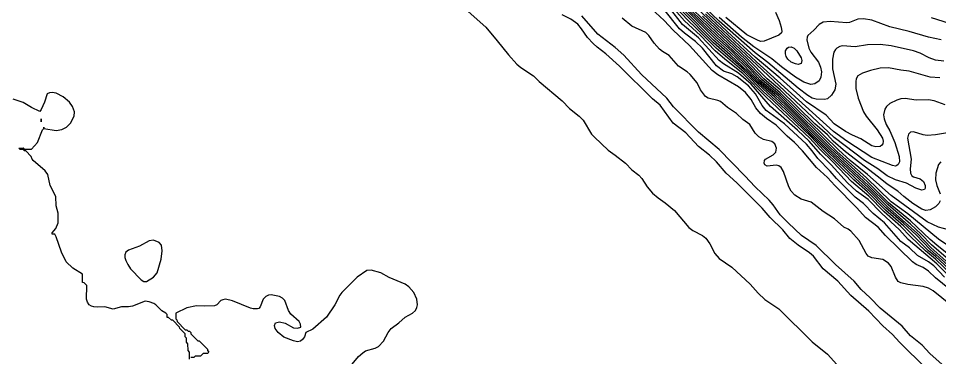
# Model space of a CAD drawing. Extents: x 474277 to 475042, y 254928 to 255625.
# Drawn here: x 474837.5 to 474888.4, y 255274.9 to 255293.6 of the extents above; entities that cross this region are included whole.
import ezdxf

# ---------------------------------------------------------------- set-up
doc = ezdxf.new("R2010")
doc.units = 0
doc.header["$MEASUREMENT"] = 0
doc.layers.add('BaseMapV2_DTM_export_MonNov09090547073261 — entities', color=1, linetype='CONTINUOUS')

msp = doc.modelspace()

# ---------------------------------------------------------------- linework, layer by layer
at = {"layer": 'BaseMapV2_DTM_export_MonNov09090547073261 — entities', "color": 15, "linetype": 'Continuous', "true_color": 0xb7484b}
for points in [[(474889.196, 255287.34, 89), (474888.2, 255287.172, 89), (474887.74, 255287.141, 89), (474887.51, 255287.171, 89), (474886.973, 255287.33, 89), (474886.819, 255287.325, 89), (474886.695, 255287.21, 89), (474886.642, 255286.98, 89), (474886.853, 255285.83, 89), (474886.791, 255285.293, 89), (474886.808, 255285.063, 89), (474886.889, 255284.91, 89), (474886.973, 255284.844, 89), (474887.356, 255284.748, 89), (474887.531, 255284.603, 89), (474887.63, 255284.373, 89), (474887.628, 255284.22, 89), (474887.586, 255284.143, 89), (474887.433, 255284.107, 89), (474887.113, 255284.22, 89), (474886.589, 255284.511, 89), (474885.976, 255284.689, 89), (474885.516, 255284.914, 89), (474885.014, 255285.293, 89), (474884.279, 255285.753, 89), (474882.602, 255287.029, 89), (474876.505, 255292.731, 89), (474874.015, 255295.135, 89)], [(474888.43, 255290.318, 89.5), (474887.893, 255290.36, 89.5), (474886.743, 255290.685, 89.5), (474886.283, 255290.742, 89.5), (474885.593, 255290.878, 89.5), (474885.133, 255290.86, 89.5), (474884.605, 255290.737, 89.5), (474884.152, 255290.584, 89.5), (474883.902, 255290.43, 89.5), (474883.811, 255290.277, 89.5), (474883.783, 255290.124, 89.5), (474883.793, 255289.74, 89.5), (474883.924, 255289.204, 89.5), (474884.223, 255288.437, 89.5), (474884.358, 255288.207, 89.5), (474884.979, 255287.444, 89.5), (474885.258, 255286.98, 89.5), (474885.3, 255286.827, 89.5), (474885.286, 255286.679, 89.5), (474885.233, 255286.597, 89.5), (474885.133, 255286.532, 89.5), (474884.903, 255286.509, 89.5), (474884.673, 255286.574, 89.5), (474884.059, 255286.955, 89.5), (474883.599, 255287.15, 89.5), (474883.224, 255287.363, 89.5), (474882.602, 255287.788, 89.5), (474882.142, 255288.255, 89.5), (474881.069, 255288.996, 89.5), (474879.612, 255290.311, 89.5), (474878.232, 255291.474, 89.5), (474876.698, 255292.862, 89.5), (474874.168, 255295.277, 89.5)], [(474888.66, 255291.246, 89.75), (474888.2, 255291.303, 89.75), (474887.846, 255291.427, 89.75), (474887.356, 255291.685, 89.75), (474886.973, 255291.808, 89.75), (474885.746, 255292.097, 89.75), (474885.133, 255292.166, 89.75), (474884.442, 255292.154, 89.75), (474883.752, 255292.036, 89.75), (474883.062, 255292.083, 89.75), (474882.909, 255292.051, 89.75), (474882.747, 255291.964, 89.75), (474882.664, 255291.887, 89.75), (474882.573, 255291.734, 89.75), (474882.497, 255291.351, 89.75), (474882.497, 255290.814, 89.75), (474882.677, 255289.97, 89.75), (474882.624, 255289.664, 89.75), (474882.449, 255289.374, 89.75), (474882.219, 255289.16, 89.75), (474882.066, 255289.118, 89.75), (474881.605, 255289.136, 89.75), (474881.375, 255289.193, 89.75), (474881.145, 255289.339, 89.75), (474880.609, 255289.755, 89.75), (474878.922, 255291.179, 89.75), (474878.232, 255291.704, 89.75), (474876.238, 255293.456, 89.75), (474874.245, 255295.362, 89.75)], [(474889.733, 255280.482, 88.25), (474888.353, 255281.415, 88.25), (474886.666, 255282.803, 88.25), (474885.746, 255283.478, 88.25), (474884.366, 255284.819, 88.25), (474882.756, 255286.239, 88.25), (474879.612, 255289.358, 88.25), (474878.615, 255290.213, 88.25), (474877.618, 255291.261, 88.25), (474876.085, 255292.699, 88.25), (474873.861, 255294.861, 88.25)], [(474889.196, 255281.853, 88.5), (474888.353, 255282.062, 88.5), (474887.74, 255282.357, 88.5), (474885.746, 255283.816, 88.5), (474884.442, 255284.985, 88.5), (474883.484, 255285.753, 88.5), (474882.832, 255286.34, 88.5), (474879.612, 255289.499, 88.5), (474878.71, 255290.277, 88.5), (474877.673, 255291.351, 88.5), (474876.123, 255292.807, 88.5), (474873.938, 255294.93, 88.5)], [(474888.966, 255278.648, 86), (474888.2, 255279.278, 86), (474887.816, 255279.638, 86), (474887.51, 255279.84, 86), (474887.126, 255280.013, 86), (474886.928, 255280.156, 86), (474885.439, 255281.613, 86), (474885.017, 255282.073, 86), (474884.321, 255282.609, 86), (474883.855, 255283.146, 86), (474882.623, 255284.373, 86), (474882.219, 255284.812, 86), (474881.619, 255285.37, 86), (474880.846, 255286.29, 86), (474880.402, 255286.75, 86), (474879.995, 255287.102, 86), (474879.382, 255287.714, 86), (474878.845, 255288.08, 86), (474878.529, 255288.36, 86), (474878.262, 255288.667, 86), (474878.001, 255289.127, 86), (474877.695, 255289.505, 86), (474877.312, 255289.834, 86), (474876.161, 255290.484, 86), (474875.855, 255290.734, 86), (474874.604, 255292.117, 86), (474873.694, 255292.961, 86), (474873.191, 255293.498, 86), (474872.481, 255294.155, 86)], [(474888.696, 255279.312, 86.25), (474888.099, 255279.926, 86.25), (474887.816, 255280.151, 86.25), (474887.203, 255280.513, 86.25), (474886.753, 255280.923, 86.25), (474886.283, 255281.286, 86.25), (474885.378, 255282.303, 86.25), (474884.749, 255282.827, 86.25), (474884.216, 255283.376, 86.25), (474883.752, 255283.731, 86.25), (474882.715, 255284.756, 86.25), (474882.372, 255285.159, 86.25), (474881.682, 255285.869, 86.25), (474881.375, 255286.295, 86.25), (474881.069, 255286.653, 86.25), (474879.842, 255287.776, 86.25), (474878.837, 255288.514, 86.25), (474878.615, 255288.793, 86.25), (474878.238, 255289.434, 86.25), (474877.848, 255289.883, 86.25), (474877.235, 255290.372, 86.25), (474876.928, 255290.536, 86.25), (474876.468, 255290.694, 86.25), (474876.085, 255290.984, 86.25), (474875.318, 255291.957, 86.25), (474874.935, 255292.329, 86.25), (474874.321, 255292.786, 86.25), (474874.044, 255293.037, 86.25), (474873.176, 255294.111, 86.25)], [(474888.925, 255279.389, 86.5), (474888.276, 255280.043, 86.5), (474886.688, 255281.383, 86.5), (474886.198, 255281.919, 86.5), (474885.211, 255282.84, 86.5), (474884.47, 255283.606, 86.5), (474883.829, 255284.062, 86.5), (474883.332, 255284.526, 86.5), (474882.423, 255285.523, 86.5), (474881.836, 255286.109, 86.5), (474881.211, 255286.827, 86.5), (474880.562, 255287.44, 86.5), (474879.075, 255288.737, 86.5), (474878.002, 255289.967, 86.5), (474877.312, 255290.581, 86.5), (474876.468, 255291.1, 86.5), (474876.238, 255291.279, 86.5), (474875.088, 255292.533, 86.5), (474874.201, 255293.267, 86.5), (474873.483, 255294.188, 86.5)], [(474889.12, 255279.41, 86.75), (474888.2, 255280.3, 86.75), (474887.641, 255280.769, 86.75), (474886.819, 255281.553, 86.75), (474886.283, 255282.114, 86.75), (474885.363, 255282.926, 86.75), (474884.519, 255283.792, 86.75), (474883.549, 255284.603, 86.75), (474882.524, 255285.677, 86.75), (474881.836, 255286.341, 86.75), (474881.248, 255286.98, 86.75), (474878.845, 255289.241, 86.75), (474877.542, 255290.565, 86.75), (474876.545, 255291.351, 86.75), (474876.008, 255291.822, 86.75), (474875.207, 255292.654, 86.75), (474874.321, 255293.476, 86.75), (474873.62, 255294.264, 86.75)], [(474888.938, 255279.772, 87), (474888.2, 255280.452, 87), (474887.816, 255280.76, 87), (474886.43, 255282.149, 87), (474885.439, 255283.017, 87), (474884.442, 255284.028, 87), (474883.681, 255284.68, 87), (474882.042, 255286.29, 87), (474881.299, 255287.072, 87), (474879.229, 255289.065, 87), (474878.692, 255289.543, 87), (474877.618, 255290.633, 87), (474876.07, 255291.964, 87), (474874.935, 255293.112, 87), (474874.515, 255293.498, 87), (474873.785, 255294.265, 87)], [(474889.86, 255279.466, 87.75), (474887.97, 255281.088, 87.75), (474887.398, 255281.689, 87.75), (474886.819, 255282.236, 87.75), (474885.57, 255283.3, 87.75), (474884.519, 255284.354, 87.75), (474882.347, 255286.367, 87.75), (474879.919, 255288.808, 87.75), (474879.305, 255289.39, 87.75), (474878.442, 255290.124, 87.75), (474877.618, 255291, 87.75), (474876.852, 255291.738, 87.75), (474876.008, 255292.482, 87.75), (474874.373, 255294.111, 87.75)], [(474889.018, 255280.463, 88), (474888.261, 255281.076, 88), (474887.893, 255281.393, 88), (474886.819, 255282.427, 88), (474885.593, 255283.424, 88), (474884.442, 255284.574, 88), (474882.4, 255286.443, 88), (474879.535, 255289.303, 88), (474878.486, 255290.2, 88), (474877.925, 255290.821, 88), (474876.928, 255291.799, 88), (474876.085, 255292.553, 88), (474874.398, 255294.214, 88)], [(474862.36, 255293.987, 85.25), (474863.329, 255293.114, 85.25), (474863.97, 255292.374, 85.25), (474864.583, 255291.595, 85.25), (474865.043, 255291.082, 85.25), (474865.273, 255290.893, 85.25), (474865.975, 255290.43, 85.25), (474866.289, 255290.124, 85.25), (474867.563, 255289.05, 85.25), (474867.957, 255288.621, 85.25), (474868.503, 255288.207, 85.25), (474868.712, 255287.977, 85.25), (474869.184, 255287.211, 85.25), (474869.337, 255287.04, 85.25), (474870.104, 255286.322, 85.25), (474870.487, 255286.058, 85.25), (474871.054, 255285.6, 85.25), (474871.408, 255285.239, 85.25), (474871.791, 255284.946, 85.25), (474871.963, 255284.756, 85.25), (474872.263, 255284.296, 85.25), (474872.558, 255283.943, 85.25), (474872.855, 255283.683, 85.25), (474873.248, 255283.409, 85.25), (474873.764, 255282.993, 85.25), (474874.551, 255282.048, 85.25), (474874.781, 255281.881, 85.25), (474875.318, 255281.601, 85.25), (474875.503, 255281.459, 85.25), (474875.715, 255281.153, 85.25), (474876.003, 255280.616, 85.25), (474876.238, 255280.347, 85.25), (474876.928, 255279.867, 85.25), (474877.953, 255278.929, 85.25), (474878.385, 255278.425, 85.25), (474878.768, 255278.082, 85.25), (474879.543, 255277.549, 85.25), (474881.375, 255275.738, 85.25), (474882.219, 255275.055, 85.25), (474882.74, 255274.482, 85.25)], [(474887.671, 255274.252, 85.25), (474886.206, 255275.707, 85.25), (474885.823, 255276.139, 85.25), (474885.286, 255276.62, 85.25), (474884.519, 255277.434, 85.25), (474883.522, 255278.289, 85.25), (474882.798, 255279.082, 85.25), (474881.992, 255279.772, 85.25), (474881.459, 255280.463, 85.25), (474881.222, 255280.658, 85.25), (474880.609, 255281.069, 85.25), (474880.149, 255281.44, 85.25), (474879.763, 255281.919, 85.25), (474879.058, 255282.609, 85.25), (474878.615, 255283.127, 85.25), (474877.213, 255284.526, 85.25), (474876.622, 255285.063, 85.25), (474876.091, 255285.677, 85.25), (474875.701, 255286.054, 85.25), (474875.088, 255286.528, 85.25), (474874.396, 255287.287, 85.25), (474873.689, 255287.823, 85.25), (474872.965, 255288.82, 85.25), (474872.558, 255289.158, 85.25), (474870.723, 255290.967, 85.25), (474869.969, 255291.657, 85.25), (474869.491, 255292.011, 85.25), (474869.261, 255292.228, 85.25), (474868.954, 255292.559, 85.25), (474868.627, 255293.037, 85.25), (474868.417, 255293.282, 85.25), (474868.036, 255293.574, 85.25), (474867.56, 255293.804, 85.25)], [(474888.89, 255274.186, 85.5), (474887.875, 255275.095, 85.5), (474887.456, 255275.555, 85.5), (474886.819, 255276.064, 85.5), (474886.359, 255276.592, 85.5), (474885.133, 255277.591, 85.5), (474884.592, 255278.162, 85.5), (474884.088, 255278.622, 85.5), (474883.699, 255279.082, 85.5), (474882.659, 255280.003, 85.5), (474881.605, 255281.057, 85.5), (474880.78, 255281.613, 85.5), (474880.046, 255282.303, 85.5), (474879.612, 255282.748, 85.5), (474879.229, 255283.298, 85.5), (474878.998, 255283.563, 85.5), (474878.225, 255284.296, 85.5), (474877.663, 255284.91, 85.5), (474876.233, 255286.367, 85.5), (474875.088, 255287.323, 85.5), (474873.708, 255288.721, 85.5), (474873.339, 255289.204, 85.5), (474871.933, 255290.507, 85.5), (474870.961, 255291.581, 85.5), (474870.487, 255292, 85.5), (474869.53, 255292.731, 85.5), (474868.647, 255293.747, 85.5)], [(474889.42, 255277.472, 85.75), (474888.075, 255278.546, 85.75), (474887.816, 255278.703, 85.75), (474887.51, 255278.801, 85.75), (474886.666, 255278.898, 85.75), (474886.283, 255278.998, 85.75), (474886.129, 255279.074, 85.75), (474885.976, 255279.314, 85.75), (474885.746, 255279.891, 85.75), (474885.606, 255280.079, 85.75), (474885.286, 255280.287, 85.75), (474884.673, 255280.374, 85.75), (474884.481, 255280.463, 85.75), (474884.358, 255280.616, 85.75), (474883.982, 255281.331, 85.75), (474883.522, 255281.842, 85.75), (474883.369, 255281.955, 85.75), (474883.124, 255282.073, 85.75), (474882.612, 255282.533, 85.75), (474881.989, 255282.943, 85.75), (474881.317, 255283.453, 85.75), (474880.762, 255283.615, 85.75), (474880.418, 255283.836, 85.75), (474880.215, 255284.066, 85.75), (474880.08, 255284.296, 85.75), (474879.798, 255285.14, 85.75), (474879.662, 255285.37, 85.75), (474879.535, 255285.466, 85.75), (474879.382, 255285.504, 85.75), (474878.896, 255285.447, 85.75), (474878.768, 255285.518, 85.75), (474878.723, 255285.6, 85.75), (474878.734, 255285.753, 85.75), (474878.795, 255285.83, 85.75), (474879.229, 255286.06, 85.75), (474879.373, 255286.213, 85.75), (474879.399, 255286.443, 85.75), (474879.305, 255286.678, 85.75), (474879.152, 255286.802, 85.75), (474878.692, 255286.913, 85.75), (474878.429, 255287.057, 85.75), (474878.232, 255287.27, 85.75), (474877.925, 255287.751, 85.75), (474877.542, 255288.027, 85.75), (474877.185, 255288.36, 85.75), (474876.698, 255288.689, 85.75), (474876.315, 255289.008, 85.75), (474876.161, 255289.071, 85.75), (474875.625, 255289.195, 85.75), (474875.471, 255289.291, 85.75), (474875.195, 255289.664, 85.75), (474875.022, 255290.047, 85.75), (474874.628, 255290.512, 85.75), (474874.475, 255290.65, 85.75), (474873.983, 255290.967, 85.75), (474873.478, 255291.556, 85.75), (474873.094, 255291.776, 85.75), (474872.941, 255291.9, 85.75), (474872.634, 255292.238, 85.75), (474872.339, 255292.654, 85.75), (474872.174, 255292.825, 85.75), (474871.408, 255293.175, 85.75), (474870.871, 255293.621, 85.75)], [(474889.023, 255279.849, 87.25), (474887.893, 255280.833, 87.25), (474887.126, 255281.641, 87.25), (474886.436, 255282.289, 87.25), (474885.452, 255283.146, 87.25), (474884.519, 255284.094, 87.25), (474883.769, 255284.756, 87.25), (474882.219, 255286.246, 87.25), (474879.919, 255288.551, 87.25), (474878.385, 255289.968, 87.25), (474877.618, 255290.758, 87.25), (474875.931, 255292.263, 87.25), (474874.169, 255294.034, 87.25)], [(474891.037, 255278.21, 87.5), (474887.96, 255280.923, 87.5), (474887.203, 255281.722, 87.5), (474885.516, 255283.217, 87.5), (474884.519, 255284.222, 87.5), (474882.221, 255286.367, 87.5), (474879.919, 255288.683, 87.5), (474879.291, 255289.28, 87.5), (474878.385, 255290.071, 87.5), (474877.84, 255290.66, 87.5), (474876.852, 255291.601, 87.5), (474875.931, 255292.411, 87.5), (474874.316, 255294.034, 87.5)], [(474888.456, 255283.53, 88.75), (474888.388, 255283.376, 88.75), (474888.2, 255283.193, 88.75), (474887.893, 255283.03, 88.75), (474887.663, 255282.992, 88.75), (474887.433, 255283.062, 88.75), (474886.942, 255283.376, 88.75), (474886.447, 255283.76, 88.75), (474886.12, 255284.066, 88.75), (474885.516, 255284.441, 88.75), (474885.044, 255284.833, 88.75), (474883.216, 255286.236, 88.75), (474882.538, 255286.827, 88.75), (474882.219, 255287.164, 88.75), (474881.529, 255287.788, 88.75), (474879.612, 255289.656, 88.75), (474878.895, 255290.277, 88.75), (474877.827, 255291.351, 88.75), (474875.307, 255293.728, 88.75)], [(474888.736, 255288.828, 89.25), (474888.123, 255289.055, 89.25), (474887.816, 255289.112, 89.25), (474887.126, 255289.089, 89.25), (474886.513, 255289.173, 89.25), (474886.283, 255289.165, 89.25), (474886.053, 255289.091, 89.25), (474885.668, 255288.897, 89.25), (474885.489, 255288.744, 89.25), (474885.392, 255288.59, 89.25), (474885.32, 255288.284, 89.25), (474885.355, 255288.054, 89.25), (474885.472, 255287.747, 89.25), (474885.669, 255287.387, 89.25), (474885.945, 255286.75, 89.25), (474886.195, 255285.983, 89.25), (474886.203, 255285.677, 89.25), (474886.129, 255285.527, 89.25), (474886.053, 255285.47, 89.25), (474885.976, 255285.449, 89.25), (474885.823, 255285.47, 89.25), (474884.673, 255285.926, 89.25), (474883.296, 255286.827, 89.25), (474882.565, 255287.363, 89.25), (474878.308, 255291.211, 89.25), (474875.471, 255293.853, 89.25)], [(474888.506, 255292.417, 90), (474887.816, 255292.566, 90), (474886.743, 255292.879, 90), (474885.669, 255293.134, 90), (474884.673, 255293.513, 90), (474884.212, 255293.592, 90), (474883.906, 255293.565, 90), (474883.446, 255293.383, 90), (474883.292, 255293.36, 90), (474882.372, 255293.438, 90), (474881.989, 255293.403, 90), (474881.759, 255293.276, 90), (474881.474, 255292.961, 90), (474881.145, 255292.671, 90), (474881.097, 255292.577, 90), (474881.077, 255292.424, 90), (474881.19, 255291.964, 90), (474881.305, 255291.734, 90), (474881.723, 255291.197, 90), (474881.836, 255290.918, 90), (474881.893, 255290.66, 90), (474881.859, 255290.354, 90), (474881.759, 255290.161, 90), (474881.529, 255289.992, 90), (474881.299, 255289.962, 90), (474880.915, 255290.082, 90), (474880.455, 255290.36, 90), (474879.689, 255290.923, 90), (474879.152, 255291.38, 90), (474878.155, 255292.042, 90), (474877.479, 255292.577, 90), (474876.238, 255293.663, 90)], [(474879.355, 255293.958, 90.25), (474879.546, 255293.498, 90.25), (474879.665, 255293.114, 90.25), (474879.701, 255292.884, 90.25), (474879.676, 255292.807, 90.25), (474879.535, 255292.687, 90.25), (474878.722, 255292.347, 90.25), (474878.538, 255292.338, 90.25), (474878.385, 255292.377, 90.25), (474877.772, 255292.7, 90.25), (474876.611, 255293.651, 90.25)], [(474888.966, 255293.329, 90.25), (474887.97, 255293.634, 90.25)], [(474880.769, 255291.121, 90.25), (474880.609, 255291.063, 90.25), (474880.455, 255291.09, 90.25), (474880.221, 255291.197, 90.25), (474880.039, 255291.351, 90.25), (474879.942, 255291.504, 90.25), (474879.9, 255291.657, 90.25), (474879.909, 255291.811, 90.25), (474879.995, 255291.971, 90.25), (474880.072, 255292.026, 90.25), (474880.225, 255292.037, 90.25), (474880.379, 255291.96, 90.25), (474880.532, 255291.818, 90.25), (474880.76, 255291.427, 90.25), (474880.798, 255291.274, 90.25), (474880.769, 255291.121, 90.25)], [(474846.948, 255274.785, 85.25), (474846.943, 255275.172, 85.25), (474846.869, 255275.249, 85.25), (474846.863, 255275.632, 85.25), (474846.791, 255275.709, 85.25), (474846.787, 255275.939, 85.25), (474846.718, 255276.007, 85.25), (474846.71, 255276.169, 85.25), (474846.409, 255276.475, 85.25), (474846.403, 255276.552, 85.25), (474846.028, 255276.927, 85.25), (474845.951, 255276.931, 85.25), (474845.798, 255277.081, 85.25), (474845.721, 255277.086, 85.25), (474845.713, 255277.242, 85.25), (474845.64, 255277.319, 85.25), (474845.414, 255277.453, 85.25), (474845.098, 255277.779, 85.25), (474844.977, 255277.856, 85.25), (474844.724, 255277.948, 85.25), (474844.494, 255277.983, 85.25), (474843.804, 255277.699, 85.25), (474843.574, 255277.664, 85.25), (474843.191, 255277.659, 85.25), (474842.731, 255277.532, 85.25), (474842.271, 255277.663, 85.25), (474841.887, 255277.644, 85.25), (474841.657, 255277.668, 85.25), (474841.53, 255277.702, 85.25), (474841.411, 255277.779, 85.25), (474841.303, 255277.932, 85.25), (474841.256, 255278.086, 85.25), (474841.274, 255278.844, 85.25), (474841.12, 255279.001, 85.25), (474841.042, 255279.006, 85.25), (474841.039, 255279.466, 85.25), (474840.507, 255279.807, 85.25), (474840.135, 255280.156, 85.25), (474839.865, 255280.693, 85.25), (474839.587, 255281.533, 85.25), (474839.51, 255281.685, 85.25), (474839.352, 255281.689, 85.25), (474839.352, 255281.766, 85.25), (474839.561, 255281.996, 85.25), (474839.686, 255282.303, 85.25), (474839.696, 255282.84, 85.25), (474839.587, 255283.255, 85.25), (474839.569, 255283.76, 85.25), (474839.239, 255284.373, 85.25), (474839.111, 255284.986, 85.25), (474838.974, 255285.187, 85.25), (474838.309, 255285.753, 85.25), (474838.249, 255285.83, 85.25), (474838.202, 255285.983, 85.25), (474837.9, 255286.286, 85.25), (474837.823, 255286.286, 85.25), (474837.747, 255286.359, 85.25), (474837.593, 255286.364, 85.25), (474837.512, 255286.443, 85.25), (474837.747, 255286.446, 85.25), (474837.823, 255286.375, 85.25), (474838.207, 255286.375, 85.25), (474838.551, 255286.75, 85.25), (474838.82, 255287.448, 85.25), (474838.889, 255287.517, 85.25), (474838.889, 255287.593, 85.25), (474838.905, 255287.517, 85.25), (474839.587, 255287.415, 85.25), (474839.894, 255287.465, 85.25), (474840.154, 255287.593, 85.25), (474840.377, 255287.823, 85.25), (474840.574, 255288.207, 85.25), (474840.586, 255288.437, 85.25), (474840.49, 255288.744, 85.25), (474840.321, 255288.974, 85.25), (474839.97, 255289.267, 85.25), (474839.587, 255289.478, 85.25), (474839.357, 255289.511, 85.25), (474839.204, 255289.49, 85.25), (474839.082, 255289.434, 85.25), (474838.936, 255288.974, 85.25), (474838.743, 255288.565, 85.25), (474838.667, 255288.462, 85.25), (474838.207, 255288.691, 85.25), (474837.747, 255288.968, 85.25), (474837.21, 255289.143, 85.25)], [(474838.748, 255287.9, 85.25), (474838.743, 255287.892, 85.25), (474838.743, 255288.061, 85.25), (474838.745, 255288.054, 85.25), (474838.748, 255287.9, 85.25)], [(474888.497, 255285.677, 88.75), (474888.353, 255285.528, 88.75), (474888.212, 255285.063, 88.75), (474888.193, 255284.68, 88.75), (474888.261, 255284.373, 88.75), (474888.447, 255283.913, 88.75)], [(474844.571, 255279.068, 85.25), (474844.954, 255279.308, 85.25), (474845.168, 255279.542, 85.25), (474845.381, 255280.309, 85.25), (474845.439, 255280.769, 85.25), (474845.407, 255281.076, 85.25), (474845.276, 255281.229, 85.25), (474844.954, 255281.356, 85.25), (474844.724, 255281.314, 85.25), (474844.187, 255281.021, 85.25), (474843.574, 255280.8, 85.25), (474843.429, 255280.693, 85.25), (474843.376, 255280.539, 85.25), (474843.381, 255280.386, 85.25), (474843.427, 255280.233, 85.25), (474843.535, 255280.003, 85.25), (474843.689, 255279.772, 85.25), (474844.275, 255279.159, 85.25), (474844.418, 255279.071, 85.25), (474844.571, 255279.068, 85.25)], [(474855.766, 255274.272, 85.25), (474856.302, 255274.92, 85.25), (474856.532, 255275.134, 85.25), (474856.686, 255275.229, 85.25), (474857.222, 255275.384, 85.25), (474857.397, 255275.479, 85.25), (474857.683, 255275.773, 85.25), (474857.928, 255276.245, 85.25), (474858.108, 255276.475, 85.25), (474858.52, 255276.782, 85.25), (474858.869, 255277.089, 85.25), (474859.275, 255277.319, 85.25), (474859.443, 255277.472, 85.25), (474859.522, 255277.626, 85.25), (474859.558, 255277.779, 85.25), (474859.515, 255278.086, 85.25), (474859.346, 255278.469, 85.25), (474859.077, 255278.776, 85.25), (474858.875, 255278.929, 85.25), (474857.989, 255279.281, 85.25), (474857.529, 255279.549, 85.25), (474856.992, 255279.7, 85.25), (474856.762, 255279.678, 85.25), (474856.226, 255279.314, 85.25), (474855.371, 255278.469, 85.25), (474855.263, 255278.316, 85.25), (474854.992, 255277.779, 85.25), (474854.518, 255277.089, 85.25), (474853.772, 255276.43, 85.25), (474853.389, 255276.255, 85.25), (474853.311, 255276.015, 85.25), (474853.207, 255275.862, 85.25), (474853.082, 255275.769, 85.25), (474852.929, 255275.735, 85.25), (474852.704, 255275.785, 85.25), (474852.162, 255275.992, 85.25), (474851.854, 255276.245, 85.25), (474851.69, 255276.475, 85.25), (474851.655, 255276.629, 85.25), (474851.702, 255276.778, 85.25), (474851.932, 255276.832, 85.25), (474852.238, 255276.757, 85.25), (474852.699, 255276.51, 85.25), (474852.929, 255276.494, 85.25), (474853.098, 255276.552, 85.25), (474853.09, 255276.705, 85.25), (474853.016, 255276.859, 85.25), (474852.545, 255277.263, 85.25), (474852.425, 255277.472, 85.25), (474852.217, 255278.009, 85.25), (474852.085, 255278.155, 85.25), (474851.932, 255278.242, 85.25), (474851.472, 255278.324, 85.25), (474851.318, 255278.314, 85.25), (474851.165, 255278.246, 85.25), (474851.023, 255278.086, 85.25), (474850.858, 255277.66, 85.25), (474850.782, 255277.575, 85.25), (474850.705, 255277.549, 85.25), (474850.475, 255277.556, 85.25), (474850.322, 255277.594, 85.25), (474849.325, 255277.991, 85.25), (474848.941, 255278.086, 85.25), (474848.788, 255278.064, 85.25), (474848.679, 255278.009, 85.25), (474848.456, 255277.779, 85.25), (474848.328, 255277.721, 85.25), (474847.791, 255277.699, 85.25), (474847.331, 255277.727, 85.25), (474846.794, 255277.613, 85.25), (474846.189, 255277.319, 85.25), (474846.189, 255277.012, 85.25), (474846.258, 255276.943, 85.25), (474846.262, 255276.859, 85.25), (474846.718, 255276.403, 85.25), (474846.794, 255276.402, 85.25), (474846.871, 255276.326, 85.25), (474846.951, 255276.322, 85.25), (474847.027, 255276.245, 85.25), (474847.032, 255276.169, 85.25), (474847.408, 255275.79, 85.25), (474847.489, 255275.785, 85.25), (474847.949, 255275.325, 85.25), (474847.953, 255275.249, 85.25), (474848.023, 255275.172, 85.25), (474847.945, 255275.091, 85.25), (474847.715, 255275.087, 85.25), (474847.561, 255274.94, 85.25), (474847.255, 255274.934, 85.25), (474847.186, 255274.865, 85.25), (474847.025, 255274.861, 85.25)]]:
    msp.add_polyline3d(points, dxfattribs=at)

doc.saveas('drawing.dxf')
